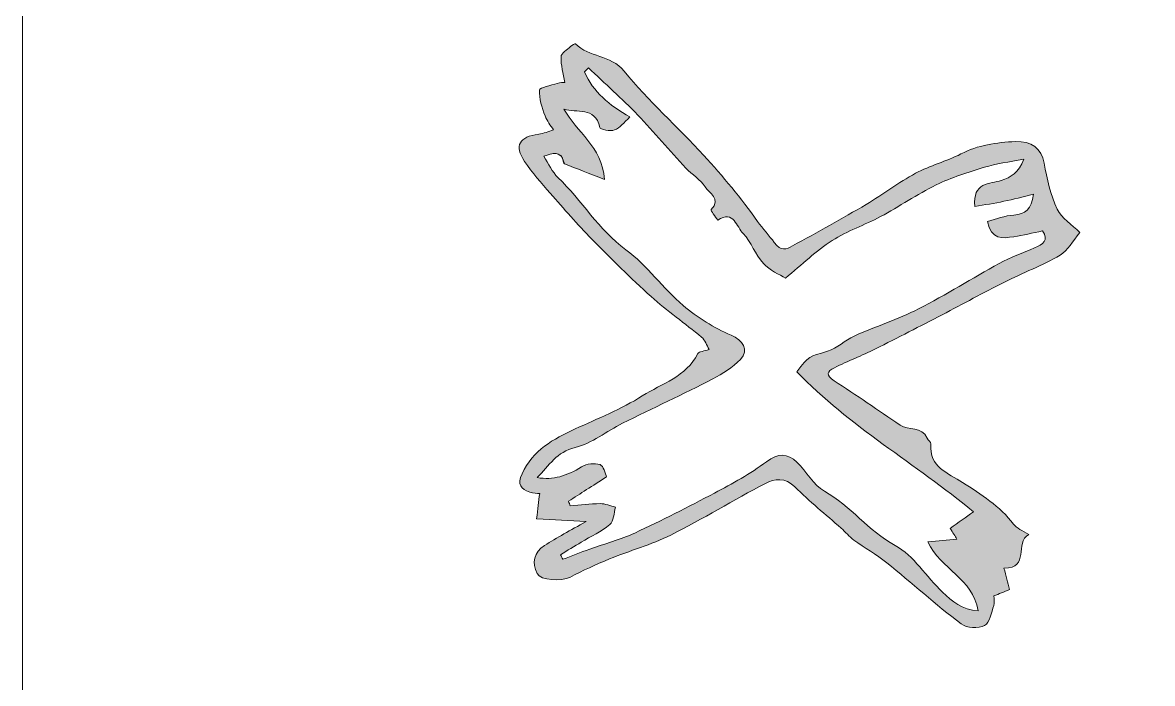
# Model space of a CAD drawing. Header units: inches. Extents: x 2.8 to 15.2, y 2.3 to 21.7.
# Drawn here: x 2.778 to 5.984, y 10.048 to 11.923 of the extents above; entities that cross this region are included whole.
import ezdxf

# ---------------------------------------------------------------- set-up
doc = ezdxf.new("R2010")
doc.units = ezdxf.units.IN
doc.header["$MEASUREMENT"] = 0
doc.layers.add('Layer 1', color=7, linetype='Continuous')

# ---------------------------------------------------------------- blocks, each defined once
blk = doc.blocks.new('block 2')
at = {"layer": 'Layer 1', "lineweight": 0}
blk.add_open_spline([(2.7778, 21.7431), (6.9259, 21.7431), (11.0741, 21.7431), (15.2222, 21.7431), (15.2222, 15.2477), (15.2222, 8.7523), (15.2222, 2.2569), (11.0741, 2.2569), (6.9259, 2.2569), (2.7778, 2.2569), (2.7778, 8.7523), (2.7778, 15.2477), (2.7778, 21.7431)], degree=3, knots=[0, 0, 0, 0, 1, 1, 1, 2, 2, 2, 3, 3, 3, 4, 4, 4, 4], dxfattribs=at)
blk = doc.blocks.new('block 15')
at = {"layer": 'Layer 1', "lineweight": 0}
blk.add_open_spline([(5.7786, 11.328), (5.7561, 11.3503), (5.7265, 11.3681), (5.7143, 11.3941), (5.6953, 11.4346), (5.6848, 11.4801), (5.6768, 11.5246), (5.6693, 11.5663), (5.6404, 11.5876), (5.5958, 11.5858), (5.5413, 11.5835), (5.4899, 11.576), (5.4405, 11.5506), (5.3992, 11.5295), (5.353, 11.5179), (5.3122, 11.4959), (5.2638, 11.4698), (5.2198, 11.4357), (5.1724, 11.4077), (5.1034, 11.3671), (5.0334, 11.3281), (4.9631, 11.2899), (4.9458, 11.2805), (4.9295, 11.2728), (4.9113, 11.299), (4.897, 11.3196), (4.8788, 11.3375), (4.8636, 11.3592), (4.8177, 11.4253), (4.7651, 11.4871), (4.7108, 11.5467), (4.637, 11.6277), (4.5543, 11.7012), (4.485, 11.7857), (4.4463, 11.8329), (4.3849, 11.8241), (4.3468, 11.8633), (4.3458, 11.8643), (4.3368, 11.8592), (4.3329, 11.8555), (4.323, 11.8464), (4.3062, 11.8366), (4.3059, 11.8266), (4.3052, 11.8028), (4.3124, 11.7787), (4.3166, 11.7536), (4.3127, 11.7532), (4.3036, 11.7536), (4.2954, 11.751), (4.2773, 11.7455), (4.245, 11.7392), (4.2446, 11.7319), (4.2435, 11.7078), (4.2523, 11.6826), (4.2605, 11.6589), (4.2654, 11.6445), (4.2763, 11.632), (4.2844, 11.6187), (4.2705, 11.6146), (4.2568, 11.6085), (4.2425, 11.6068), (4.1876, 11.6001), (4.1724, 11.5739), (4.2024, 11.5295), (4.224, 11.4975), (4.25, 11.4684), (4.2755, 11.4393), (4.3141, 11.3951), (4.3525, 11.3507), (4.3935, 11.3089), (4.4481, 11.2531), (4.5035, 11.198), (4.5616, 11.146), (4.6072, 11.1051), (4.6578, 11.0699), (4.705, 11.0307), (4.7147, 11.0227), (4.7191, 11.0083), (4.7264, 10.9959), (4.7121, 10.9909), (4.6977, 10.9903), (4.6944, 10.984), (4.6609, 10.9187), (4.592, 10.8991), (4.5366, 10.8641), (4.4772, 10.8265), (4.4106, 10.7999), (4.3462, 10.7704), (4.2838, 10.7418), (4.2264, 10.7102), (4.1954, 10.6428), (4.1812, 10.6119), (4.1919, 10.5999), (4.217, 10.5907), (4.227, 10.587), (4.2386, 10.5876), (4.2453, 10.5868), (4.2425, 10.5633), (4.2402, 10.5439), (4.2367, 10.5147), (4.286, 10.5123), (4.3299, 10.5102), (4.3771, 10.5079), (4.3315, 10.4817), (4.2942, 10.462), (4.2588, 10.4393), (4.2287, 10.4201), (4.2229, 10.3902), (4.2381, 10.3597), (4.2481, 10.3397), (4.3083, 10.3374), (4.3307, 10.3491), (4.3673, 10.3683), (4.4049, 10.3857), (4.4432, 10.4013), (4.5009, 10.4248), (4.5617, 10.4415), (4.6172, 10.4692), (4.7084, 10.5149), (4.7957, 10.5684), (4.8861, 10.6156), (4.9126, 10.6295), (4.9419, 10.6331), (4.9694, 10.6058), (5.0109, 10.5644), (5.0569, 10.5277), (5.1008, 10.4887), (5.1132, 10.4778), (5.1238, 10.4646), (5.137, 10.455), (5.1676, 10.4328), (5.2008, 10.4141), (5.2302, 10.3904), (5.3012, 10.3331), (5.3692, 10.2721), (5.4417, 10.2168), (5.4571, 10.2051), (5.4905, 10.2036), (5.5081, 10.2125), (5.5227, 10.2198), (5.527, 10.249), (5.5341, 10.2691), (5.5368, 10.277), (5.5345, 10.2866), (5.5345, 10.2963), (5.549, 10.3022), (5.5624, 10.3076), (5.5788, 10.3143), (5.5736, 10.3345), (5.5687, 10.3535), (5.5631, 10.3754), (5.638, 10.3735), (5.5917, 10.4477), (5.6336, 10.4706), (5.6155, 10.4824), (5.5989, 10.4882), (5.5901, 10.4999), (5.5515, 10.5515), (5.4983, 10.5843), (5.4457, 10.6185), (5.4046, 10.6451), (5.3497, 10.6612), (5.3558, 10.7276), (5.3563, 10.7327), (5.3473, 10.7381), (5.3447, 10.7442), (5.3299, 10.7791), (5.2919, 10.7653), (5.2683, 10.7812), (5.2059, 10.8232), (5.1442, 10.8662), (5.0811, 10.907), (5.0574, 10.9222), (5.0598, 10.9334), (5.0818, 10.9441), (5.1201, 10.9627), (5.1598, 10.9785), (5.198, 10.9974), (5.2617, 11.0289), (5.3247, 11.0618), (5.3879, 11.0945), (5.4467, 11.125), (5.5048, 11.1571), (5.5641, 11.1868), (5.6166, 11.2131), (5.6719, 11.2343), (5.7226, 11.2635), (5.7444, 11.2761), (5.7577, 11.3032), (5.7786, 11.328)], degree=3, knots=[0, 0, 0, 0, 1, 1, 1, 2, 2, 2, 3, 3, 3, 4, 4, 4, 5, 5, 5, 6, 6, 6, 7, 7, 7, 8, 8, 8, 9, 9, 9, 10, 10, 10, 11, 11, 11, 12, 12, 12, 13, 13, 13, 14, 14, 14, 15, 15, 15, 16, 16, 16, 17, 17, 17, 18, 18, 18, 19, 19, 19, 20, 20, 20, 21, 21, 21, 22, 22, 22, 23, 23, 23, 24, 24, 24, 25, 25, 25, 26, 26, 26, 27, 27, 27, 28, 28, 28, 29, 29, 29, 30, 30, 30, 31, 31, 31, 32, 32, 32, 33, 33, 33, 34, 34, 34, 35, 35, 35, 36, 36, 36, 37, 37, 37, 38, 38, 38, 39, 39, 39, 40, 40, 40, 41, 41, 41, 42, 42, 42, 43, 43, 43, 44, 44, 44, 45, 45, 45, 46, 46, 46, 47, 47, 47, 48, 48, 48, 49, 49, 49, 50, 50, 50, 51, 51, 51, 52, 52, 52, 53, 53, 53, 54, 54, 54, 55, 55, 55, 56, 56, 56, 57, 57, 57, 58, 58, 58, 59, 59, 59, 60, 60, 60, 61, 61, 61, 62, 62, 62, 63, 63, 63, 63], dxfattribs=at)
blk = doc.blocks.new('block 72')
at = {"layer": 'Layer 1', "lineweight": 0}
blk.add_open_spline([(5.7786, 11.328), (5.7577, 11.3032), (5.7444, 11.2761), (5.7226, 11.2635), (5.6719, 11.2343), (5.6166, 11.2131), (5.5641, 11.1868), (5.5048, 11.1571), (5.4467, 11.125), (5.3879, 11.0945), (5.3247, 11.0618), (5.2617, 11.0289), (5.198, 10.9974), (5.1598, 10.9785), (5.1201, 10.9627), (5.0818, 10.9441), (5.0598, 10.9334), (5.0574, 10.9222), (5.0811, 10.907), (5.1442, 10.8662), (5.2059, 10.8232), (5.2683, 10.7812), (5.2919, 10.7653), (5.3299, 10.7791), (5.3447, 10.7442), (5.3473, 10.7381), (5.3563, 10.7327), (5.3558, 10.7276), (5.3497, 10.6612), (5.4046, 10.6451), (5.4457, 10.6185), (5.4983, 10.5843), (5.5515, 10.5515), (5.5901, 10.4999), (5.5989, 10.4882), (5.6155, 10.4824), (5.6336, 10.4706), (5.5917, 10.4477), (5.638, 10.3735), (5.5631, 10.3754), (5.5687, 10.3535), (5.5736, 10.3345), (5.5788, 10.3143), (5.5624, 10.3076), (5.549, 10.3022), (5.5345, 10.2963), (5.5345, 10.2866), (5.5368, 10.277), (5.5341, 10.2691), (5.527, 10.249), (5.5227, 10.2198), (5.5081, 10.2125), (5.4905, 10.2036), (5.4571, 10.2051), (5.4417, 10.2168), (5.3692, 10.2721), (5.3012, 10.3331), (5.2302, 10.3904), (5.2008, 10.4141), (5.1676, 10.4328), (5.137, 10.455), (5.1238, 10.4646), (5.1132, 10.4778), (5.1008, 10.4887), (5.0569, 10.5277), (5.0109, 10.5644), (4.9694, 10.6058), (4.9419, 10.6331), (4.9126, 10.6295), (4.8861, 10.6156), (4.7957, 10.5684), (4.7084, 10.5149), (4.6172, 10.4692), (4.5617, 10.4415), (4.5009, 10.4248), (4.4432, 10.4013), (4.4049, 10.3857), (4.3673, 10.3683), (4.3307, 10.3491), (4.3083, 10.3374), (4.2481, 10.3397), (4.2381, 10.3597), (4.2229, 10.3902), (4.2287, 10.4201), (4.2588, 10.4393), (4.2942, 10.462), (4.3315, 10.4817), (4.3771, 10.5079), (4.3299, 10.5102), (4.286, 10.5123), (4.2367, 10.5147), (4.2402, 10.5439), (4.2425, 10.5633), (4.2453, 10.5868), (4.2386, 10.5876), (4.227, 10.587), (4.217, 10.5907), (4.1919, 10.5999), (4.1812, 10.6119), (4.1954, 10.6428), (4.2264, 10.7102), (4.2838, 10.7418), (4.3462, 10.7704), (4.4106, 10.7999), (4.4772, 10.8265), (4.5366, 10.8641), (4.592, 10.8991), (4.6609, 10.9187), (4.6944, 10.984), (4.6977, 10.9903), (4.7121, 10.9909), (4.7264, 10.9959), (4.7191, 11.0083), (4.7147, 11.0227), (4.705, 11.0307), (4.6578, 11.0699), (4.6072, 11.1051), (4.5616, 11.146), (4.5035, 11.198), (4.4481, 11.2531), (4.3935, 11.3089), (4.3525, 11.3507), (4.3141, 11.3951), (4.2755, 11.4393), (4.25, 11.4684), (4.224, 11.4975), (4.2024, 11.5295), (4.1724, 11.5739), (4.1876, 11.6001), (4.2425, 11.6068), (4.2568, 11.6085), (4.2705, 11.6146), (4.2844, 11.6187), (4.2763, 11.632), (4.2654, 11.6445), (4.2605, 11.6589), (4.2523, 11.6826), (4.2435, 11.7078), (4.2446, 11.7319), (4.245, 11.7392), (4.2773, 11.7455), (4.2954, 11.751), (4.3036, 11.7536), (4.3127, 11.7532), (4.3166, 11.7536), (4.3124, 11.7787), (4.3052, 11.8028), (4.3059, 11.8266), (4.3062, 11.8366), (4.323, 11.8464), (4.3329, 11.8555), (4.3368, 11.8592), (4.3458, 11.8643), (4.3468, 11.8633), (4.3849, 11.8241), (4.4463, 11.8329), (4.485, 11.7857), (4.5543, 11.7012), (4.637, 11.6277), (4.7108, 11.5467), (4.7651, 11.4871), (4.8177, 11.4253), (4.8636, 11.3592), (4.8788, 11.3375), (4.897, 11.3196), (4.9113, 11.299), (4.9295, 11.2728), (4.9458, 11.2805), (4.9631, 11.2899), (5.0334, 11.3281), (5.1034, 11.3671), (5.1724, 11.4077), (5.2198, 11.4357), (5.2638, 11.4698), (5.3122, 11.4959), (5.353, 11.5179), (5.3992, 11.5295), (5.4405, 11.5506), (5.4899, 11.576), (5.5413, 11.5835), (5.5958, 11.5858), (5.6404, 11.5876), (5.6693, 11.5663), (5.6768, 11.5246), (5.6848, 11.4801), (5.6953, 11.4346), (5.7143, 11.3941), (5.7265, 11.3681), (5.7561, 11.3503), (5.7786, 11.328)], degree=3, knots=[0, 0, 0, 0, 1, 1, 1, 2, 2, 2, 3, 3, 3, 4, 4, 4, 5, 5, 5, 6, 6, 6, 7, 7, 7, 8, 8, 8, 9, 9, 9, 10, 10, 10, 11, 11, 11, 12, 12, 12, 13, 13, 13, 14, 14, 14, 15, 15, 15, 16, 16, 16, 17, 17, 17, 18, 18, 18, 19, 19, 19, 20, 20, 20, 21, 21, 21, 22, 22, 22, 23, 23, 23, 24, 24, 24, 25, 25, 25, 26, 26, 26, 27, 27, 27, 28, 28, 28, 29, 29, 29, 30, 30, 30, 31, 31, 31, 32, 32, 32, 33, 33, 33, 34, 34, 34, 35, 35, 35, 36, 36, 36, 37, 37, 37, 38, 38, 38, 39, 39, 39, 40, 40, 40, 41, 41, 41, 42, 42, 42, 43, 43, 43, 44, 44, 44, 45, 45, 45, 46, 46, 46, 47, 47, 47, 48, 48, 48, 49, 49, 49, 50, 50, 50, 51, 51, 51, 52, 52, 52, 53, 53, 53, 54, 54, 54, 55, 55, 55, 56, 56, 56, 57, 57, 57, 58, 58, 58, 59, 59, 59, 60, 60, 60, 61, 61, 61, 62, 62, 62, 63, 63, 63, 63], dxfattribs=at)
blk = doc.blocks.new('block 73')
at = {"layer": 'Layer 1', "lineweight": 0}
blk.add_open_spline([(4.5015, 11.6557), (4.4837, 11.6398), (4.4728, 11.6239), (4.4581, 11.6188), (4.4456, 11.6145), (4.4169, 11.6202), (4.4157, 11.6258), (4.4025, 11.6881), (4.3499, 11.6648), (4.3141, 11.6781), (4.3491, 11.6132), (4.4224, 11.5727), (4.4295, 11.4784), (4.3852, 11.4956), (4.3502, 11.5091), (4.3154, 11.5227), (4.3143, 11.5231), (4.3137, 11.5252), (4.3134, 11.5266), (4.3059, 11.5637), (4.2826, 11.5515), (4.2568, 11.5446), (4.2712, 11.5226), (4.2808, 11.4995), (4.2973, 11.4838), (4.3653, 11.419), (4.4121, 11.3358), (4.4902, 11.2785), (4.5505, 11.2342), (4.5954, 11.1697), (4.6528, 11.1206), (4.6929, 11.0863), (4.74, 11.0577), (4.7884, 11.0364), (4.822, 11.0217), (4.8412, 10.9955), (4.8149, 10.9678), (4.7932, 10.9451), (4.7652, 10.9267), (4.737, 10.9122), (4.6523, 10.8688), (4.5658, 10.8288), (4.4806, 10.7864), (4.4354, 10.7638), (4.3938, 10.7295), (4.3462, 10.7178), (4.2934, 10.7048), (4.2725, 10.6668), (4.2386, 10.6321), (4.284, 10.6244), (4.3219, 10.6368), (4.3644, 10.6628), (4.3784, 10.6713), (4.4014, 10.6743), (4.4166, 10.6691), (4.4269, 10.6655), (4.431, 10.6434), (4.4354, 10.6344), (4.3944, 10.6082), (4.3608, 10.5866), (4.3271, 10.565), (4.3288, 10.5605), (4.3304, 10.5561), (4.3321, 10.5517), (4.3603, 10.5542), (4.3885, 10.5582), (4.4167, 10.5584), (4.4314, 10.5585), (4.4461, 10.5518), (4.4608, 10.5482), (4.4557, 10.5314), (4.4557, 10.5086), (4.4445, 10.499), (4.4205, 10.4787), (4.3908, 10.4654), (4.3634, 10.449), (4.3437, 10.4373), (4.3241, 10.4253), (4.3045, 10.4134), (4.3065, 10.409), (4.3085, 10.4047), (4.3106, 10.4003), (4.3361, 10.4099), (4.3615, 10.4199), (4.3872, 10.4291), (4.4299, 10.4444), (4.4744, 10.4559), (4.5155, 10.4749), (4.5918, 10.5103), (4.6669, 10.5487), (4.7412, 10.5883), (4.7919, 10.6154), (4.8435, 10.6425), (4.8888, 10.6773), (4.9226, 10.7032), (4.9487, 10.7009), (4.9754, 10.6757), (5.0029, 10.6496), (5.022, 10.6107), (5.0535, 10.5934), (5.1284, 10.5522), (5.1775, 10.4807), (5.2541, 10.4397), (5.3074, 10.4111), (5.3428, 10.3503), (5.389, 10.3068), (5.4153, 10.2821), (5.444, 10.2564), (5.4896, 10.2543), (5.4751, 10.3467), (5.3831, 10.3719), (5.3473, 10.4494), (5.3763, 10.4523), (5.4026, 10.455), (5.4296, 10.4577), (5.4243, 10.4661), (5.4179, 10.4762), (5.4104, 10.4879), (5.4336, 10.5046), (5.4559, 10.5207), (5.4762, 10.5353), (5.313, 10.6705), (5.1246, 10.7776), (4.9749, 10.9327), (5.0092, 10.9777), (5.0101, 10.9749), (5.0623, 10.9909), (5.0895, 10.9992), (5.1118, 11.0221), (5.1383, 11.0339), (5.1986, 11.0609), (5.262, 11.0813), (5.3207, 11.1112), (5.3987, 11.1509), (5.4728, 11.1981), (5.5496, 11.2401), (5.5816, 11.2575), (5.6165, 11.2697), (5.65, 11.2842), (5.6728, 11.2941), (5.6922, 11.3054), (5.6722, 11.3321), (5.6437, 11.3263), (5.6176, 11.3203), (5.5912, 11.3159), (5.5587, 11.3105), (5.5262, 11.3068), (5.5161, 11.3594), (5.5416, 11.3658), (5.5658, 11.3755), (5.5906, 11.3773), (5.6234, 11.3797), (5.6415, 11.3933), (5.647, 11.4364), (5.6162, 11.4289), (5.5897, 11.4219), (5.5629, 11.4163), (5.536, 11.4106), (5.5088, 11.4065), (5.4805, 11.4014), (5.4726, 11.4711), (5.5241, 11.4654), (5.5552, 11.4756), (5.5835, 11.4849), (5.6037, 11.4961), (5.6196, 11.5363), (5.5759, 11.5274), (5.5408, 11.523), (5.5074, 11.5128), (5.461, 11.4987), (5.414, 11.4839), (5.3705, 11.4627), (5.3162, 11.4362), (5.266, 11.4015), (5.2126, 11.3729), (5.1677, 11.3488), (5.118, 11.3326), (5.0755, 11.3051), (5.0301, 11.2758), (4.9907, 11.2374), (4.9428, 11.1981), (4.9263, 11.2087), (4.8985, 11.2201), (4.8801, 11.2402), (4.8573, 11.265), (4.8462, 11.3008), (4.8226, 11.3245), (4.8044, 11.3429), (4.7965, 11.3928), (4.7506, 11.3628), (4.7441, 11.3731), (4.7301, 11.3905), (4.7322, 11.3927), (4.762, 11.4242), (4.725, 11.4398), (4.7146, 11.4574), (4.7021, 11.4785), (4.6772, 11.4917), (4.6599, 11.5105), (4.6139, 11.5603), (4.5705, 11.6125), (4.5235, 11.6612), (4.4787, 11.7076), (4.4305, 11.7508), (4.3838, 11.7954), (4.3801, 11.7916), (4.3764, 11.7878), (4.3726, 11.7841), (4.3969, 11.7265), (4.4429, 11.6886), (4.5015, 11.6557)], degree=3, knots=[0, 0, 0, 0, 1, 1, 1, 2, 2, 2, 3, 3, 3, 4, 4, 4, 5, 5, 5, 6, 6, 6, 7, 7, 7, 8, 8, 8, 9, 9, 9, 10, 10, 10, 11, 11, 11, 12, 12, 12, 13, 13, 13, 14, 14, 14, 15, 15, 15, 16, 16, 16, 17, 17, 17, 18, 18, 18, 19, 19, 19, 20, 20, 20, 21, 21, 21, 22, 22, 22, 23, 23, 23, 24, 24, 24, 25, 25, 25, 26, 26, 26, 27, 27, 27, 28, 28, 28, 29, 29, 29, 30, 30, 30, 31, 31, 31, 32, 32, 32, 33, 33, 33, 34, 34, 34, 35, 35, 35, 36, 36, 36, 37, 37, 37, 38, 38, 38, 39, 39, 39, 40, 40, 40, 41, 41, 41, 42, 42, 42, 43, 43, 43, 44, 44, 44, 45, 45, 45, 46, 46, 46, 47, 47, 47, 48, 48, 48, 49, 49, 49, 50, 50, 50, 51, 51, 51, 52, 52, 52, 53, 53, 53, 54, 54, 54, 55, 55, 55, 56, 56, 56, 57, 57, 57, 58, 58, 58, 59, 59, 59, 60, 60, 60, 61, 61, 61, 62, 62, 62, 63, 63, 63, 64, 64, 64, 65, 65, 65, 66, 66, 66, 67, 67, 67, 68, 68, 68, 69, 69, 69, 70, 70, 70, 70], dxfattribs=at)
blk = doc.blocks.new('block 74')
at = {"layer": 'Layer 1', "true_color": 0xffffff}
h = blk.add_hatch(color=7, dxfattribs=at)
h.dxf.hatch_style = 2
edge = h.paths.add_edge_path()
edge.add_spline(control_points=[(5.7786, 11.328), (5.7577, 11.3032), (5.7444, 11.2761), (5.7226, 11.2635), (5.6719, 11.2343), (5.6166, 11.2131), (5.5641, 11.1868), (5.5048, 11.1571), (5.4467, 11.125), (5.3879, 11.0945), (5.3247, 11.0618), (5.2617, 11.0289), (5.198, 10.9974), (5.1598, 10.9785), (5.1201, 10.9627), (5.0818, 10.9441), (5.0598, 10.9334), (5.0574, 10.9222), (5.0811, 10.907), (5.1442, 10.8662), (5.2059, 10.8232), (5.2683, 10.7812), (5.2919, 10.7653), (5.3299, 10.7791), (5.3447, 10.7442), (5.3473, 10.7381), (5.3563, 10.7327), (5.3558, 10.7276), (5.3497, 10.6612), (5.4046, 10.6451), (5.4457, 10.6185), (5.4983, 10.5843), (5.5515, 10.5515), (5.5901, 10.4999), (5.5989, 10.4882), (5.6155, 10.4824), (5.6336, 10.4706), (5.5917, 10.4477), (5.638, 10.3735), (5.5631, 10.3754), (5.5687, 10.3535), (5.5736, 10.3345), (5.5788, 10.3143), (5.5624, 10.3076), (5.549, 10.3022), (5.5345, 10.2963), (5.5345, 10.2866), (5.5368, 10.277), (5.5341, 10.2691), (5.527, 10.249), (5.5227, 10.2198), (5.5081, 10.2125), (5.4905, 10.2036), (5.4571, 10.2051), (5.4417, 10.2168), (5.3692, 10.2721), (5.3012, 10.3331), (5.2302, 10.3904), (5.2008, 10.4141), (5.1676, 10.4328), (5.137, 10.455), (5.1238, 10.4646), (5.1132, 10.4778), (5.1008, 10.4887), (5.0569, 10.5277), (5.0109, 10.5644), (4.9694, 10.6058), (4.9419, 10.6331), (4.9126, 10.6295), (4.8861, 10.6156), (4.7957, 10.5684), (4.7084, 10.5149), (4.6172, 10.4692), (4.5617, 10.4415), (4.5009, 10.4248), (4.4432, 10.4013), (4.4049, 10.3857), (4.3673, 10.3683), (4.3307, 10.3491), (4.3083, 10.3374), (4.2481, 10.3397), (4.2381, 10.3597), (4.2229, 10.3902), (4.2287, 10.4201), (4.2588, 10.4393), (4.2942, 10.462), (4.3315, 10.4817), (4.3771, 10.5079), (4.3299, 10.5102), (4.286, 10.5123), (4.2367, 10.5147), (4.2402, 10.5439), (4.2425, 10.5633), (4.2453, 10.5868), (4.2386, 10.5876), (4.227, 10.587), (4.217, 10.5907), (4.1919, 10.5999), (4.1812, 10.6119), (4.1954, 10.6428), (4.2264, 10.7102), (4.2838, 10.7418), (4.3462, 10.7704), (4.4106, 10.7999), (4.4772, 10.8265), (4.5366, 10.8641), (4.592, 10.8991), (4.6609, 10.9187), (4.6944, 10.984), (4.6977, 10.9903), (4.7121, 10.9909), (4.7264, 10.9959), (4.7191, 11.0083), (4.7147, 11.0227), (4.705, 11.0307), (4.6578, 11.0699), (4.6072, 11.1051), (4.5616, 11.146), (4.5035, 11.198), (4.4481, 11.2531), (4.3935, 11.3089), (4.3525, 11.3507), (4.3141, 11.3951), (4.2755, 11.4393), (4.25, 11.4684), (4.224, 11.4975), (4.2024, 11.5295), (4.1724, 11.5739), (4.1876, 11.6001), (4.2425, 11.6068), (4.2568, 11.6085), (4.2705, 11.6146), (4.2844, 11.6187), (4.2763, 11.632), (4.2654, 11.6445), (4.2605, 11.6589), (4.2523, 11.6826), (4.2435, 11.7078), (4.2446, 11.7319), (4.245, 11.7392), (4.2773, 11.7455), (4.2954, 11.751), (4.3036, 11.7536), (4.3127, 11.7532), (4.3166, 11.7536), (4.3124, 11.7787), (4.3052, 11.8028), (4.3059, 11.8266), (4.3062, 11.8366), (4.323, 11.8464), (4.3329, 11.8555), (4.3368, 11.8592), (4.3458, 11.8643), (4.3468, 11.8633), (4.3849, 11.8241), (4.4463, 11.8329), (4.485, 11.7857), (4.5543, 11.7012), (4.637, 11.6277), (4.7108, 11.5467), (4.7651, 11.4871), (4.8177, 11.4253), (4.8636, 11.3592), (4.8788, 11.3375), (4.897, 11.3196), (4.9113, 11.299), (4.9295, 11.2728), (4.9458, 11.2805), (4.9631, 11.2899), (5.0334, 11.3281), (5.1034, 11.3671), (5.1724, 11.4077), (5.2198, 11.4357), (5.2638, 11.4698), (5.3122, 11.4959), (5.353, 11.5179), (5.3992, 11.5295), (5.4405, 11.5506), (5.4899, 11.576), (5.5413, 11.5835), (5.5958, 11.5858), (5.6404, 11.5876), (5.6693, 11.5663), (5.6768, 11.5246), (5.6848, 11.4801), (5.6953, 11.4346), (5.7143, 11.3941), (5.7265, 11.3681), (5.7561, 11.3503), (5.7786, 11.328)], knot_values=[0, 0, 0, 0, 1, 1, 1, 2, 2, 2, 3, 3, 3, 4, 4, 4, 5, 5, 5, 6, 6, 6, 7, 7, 7, 8, 8, 8, 9, 9, 9, 10, 10, 10, 11, 11, 11, 12, 12, 12, 13, 13, 13, 14, 14, 14, 15, 15, 15, 16, 16, 16, 17, 17, 17, 18, 18, 18, 19, 19, 19, 20, 20, 20, 21, 21, 21, 22, 22, 22, 23, 23, 23, 24, 24, 24, 25, 25, 25, 26, 26, 26, 27, 27, 27, 28, 28, 28, 29, 29, 29, 30, 30, 30, 31, 31, 31, 32, 32, 32, 33, 33, 33, 34, 34, 34, 35, 35, 35, 36, 36, 36, 37, 37, 37, 38, 38, 38, 39, 39, 39, 40, 40, 40, 41, 41, 41, 42, 42, 42, 43, 43, 43, 44, 44, 44, 45, 45, 45, 46, 46, 46, 47, 47, 47, 48, 48, 48, 49, 49, 49, 50, 50, 50, 51, 51, 51, 52, 52, 52, 53, 53, 53, 54, 54, 54, 55, 55, 55, 56, 56, 56, 57, 57, 57, 58, 58, 58, 59, 59, 59, 60, 60, 60, 61, 61, 61, 62, 62, 62, 63, 63, 63, 63], degree=3, periodic=1)
edge = h.paths.add_edge_path()
edge.add_spline(control_points=[(4.5015, 11.6557), (4.4837, 11.6398), (4.4728, 11.6239), (4.4581, 11.6188), (4.4456, 11.6145), (4.4169, 11.6202), (4.4157, 11.6258), (4.4025, 11.6881), (4.3499, 11.6648), (4.3141, 11.6781), (4.3491, 11.6132), (4.4224, 11.5727), (4.4295, 11.4784), (4.3852, 11.4956), (4.3502, 11.5091), (4.3154, 11.5227), (4.3059, 11.5637), (4.2826, 11.5515), (4.2568, 11.5446), (4.2712, 11.5226), (4.2808, 11.4995), (4.2973, 11.4838), (4.3653, 11.419), (4.4121, 11.3358), (4.4902, 11.2785), (4.5505, 11.2342), (4.5954, 11.1697), (4.6528, 11.1206), (4.6929, 11.0863), (4.74, 11.0577), (4.7884, 11.0364), (4.822, 11.0217), (4.8412, 10.9955), (4.8149, 10.9678), (4.7932, 10.9451), (4.7652, 10.9267), (4.737, 10.9122), (4.6523, 10.8688), (4.5658, 10.8288), (4.4806, 10.7864), (4.4354, 10.7638), (4.3938, 10.7295), (4.3462, 10.7178), (4.2934, 10.7048), (4.2725, 10.6668), (4.2386, 10.6321), (4.284, 10.6244), (4.3219, 10.6368), (4.3644, 10.6628), (4.3784, 10.6713), (4.4014, 10.6743), (4.4166, 10.6691), (4.4269, 10.6655), (4.431, 10.6434), (4.4354, 10.6344), (4.3944, 10.6082), (4.3608, 10.5866), (4.3271, 10.565), (4.3288, 10.5605), (4.3304, 10.5561), (4.3321, 10.5517), (4.3603, 10.5542), (4.3885, 10.5582), (4.4167, 10.5584), (4.4314, 10.5585), (4.4461, 10.5518), (4.4608, 10.5482), (4.4557, 10.5314), (4.4557, 10.5086), (4.4445, 10.499), (4.4205, 10.4787), (4.3908, 10.4654), (4.3634, 10.449), (4.3437, 10.4373), (4.3241, 10.4253), (4.3045, 10.4134), (4.3065, 10.409), (4.3085, 10.4047), (4.3106, 10.4003), (4.3361, 10.4099), (4.3615, 10.4199), (4.3872, 10.4291), (4.4299, 10.4444), (4.4744, 10.4559), (4.5155, 10.4749), (4.5918, 10.5103), (4.6669, 10.5487), (4.7412, 10.5883), (4.7919, 10.6154), (4.8435, 10.6425), (4.8888, 10.6773), (4.9226, 10.7032), (4.9487, 10.7009), (4.9754, 10.6757), (5.0029, 10.6496), (5.022, 10.6107), (5.0535, 10.5934), (5.1284, 10.5522), (5.1775, 10.4807), (5.2541, 10.4397), (5.3074, 10.4111), (5.3428, 10.3503), (5.389, 10.3068), (5.4153, 10.2821), (5.444, 10.2564), (5.4896, 10.2543), (5.4751, 10.3467), (5.3831, 10.3719), (5.3473, 10.4494), (5.3763, 10.4523), (5.4026, 10.455), (5.4296, 10.4577), (5.4243, 10.4661), (5.4179, 10.4762), (5.4104, 10.4879), (5.4336, 10.5046), (5.4559, 10.5207), (5.4762, 10.5353), (5.313, 10.6705), (5.1246, 10.7776), (4.9749, 10.9327), (5.0092, 10.9777), (5.0101, 10.9749), (5.0623, 10.9909), (5.0895, 10.9992), (5.1118, 11.0221), (5.1383, 11.0339), (5.1986, 11.0609), (5.262, 11.0813), (5.3207, 11.1112), (5.3987, 11.1509), (5.4728, 11.1981), (5.5496, 11.2401), (5.5816, 11.2575), (5.6165, 11.2697), (5.65, 11.2842), (5.6728, 11.2941), (5.6922, 11.3054), (5.6722, 11.3321), (5.6437, 11.3263), (5.6176, 11.3203), (5.5912, 11.3159), (5.5587, 11.3105), (5.5262, 11.3068), (5.5161, 11.3594), (5.5416, 11.3658), (5.5658, 11.3755), (5.5906, 11.3773), (5.6234, 11.3797), (5.6415, 11.3933), (5.647, 11.4364), (5.6162, 11.4289), (5.5897, 11.4219), (5.5629, 11.4163), (5.536, 11.4106), (5.5088, 11.4065), (5.4805, 11.4014), (5.4726, 11.4711), (5.5241, 11.4654), (5.5552, 11.4756), (5.5835, 11.4849), (5.6037, 11.4961), (5.6196, 11.5363), (5.5759, 11.5274), (5.5408, 11.523), (5.5074, 11.5128), (5.461, 11.4987), (5.414, 11.4839), (5.3705, 11.4627), (5.3162, 11.4362), (5.266, 11.4015), (5.2126, 11.3729), (5.1677, 11.3488), (5.118, 11.3326), (5.0755, 11.3051), (5.0301, 11.2758), (4.9907, 11.2374), (4.9428, 11.1981), (4.9263, 11.2087), (4.8985, 11.2201), (4.8801, 11.2402), (4.8573, 11.265), (4.8462, 11.3008), (4.8226, 11.3245), (4.8044, 11.3429), (4.7965, 11.3928), (4.7506, 11.3628), (4.7441, 11.3731), (4.7301, 11.3905), (4.7322, 11.3927), (4.762, 11.4242), (4.725, 11.4398), (4.7146, 11.4574), (4.7021, 11.4785), (4.6772, 11.4917), (4.6599, 11.5105), (4.6139, 11.5603), (4.5705, 11.6125), (4.5235, 11.6612), (4.4787, 11.7076), (4.4305, 11.7508), (4.3838, 11.7954), (4.3801, 11.7916), (4.3764, 11.7878), (4.3726, 11.7841), (4.3969, 11.7265), (4.4429, 11.6886), (4.5015, 11.6557)], knot_values=[0, 0, 0, 0, 1, 1, 1, 2, 2, 2, 3, 3, 3, 4, 4, 4, 5, 5, 5, 6, 6, 6, 7, 7, 7, 8, 8, 8, 9, 9, 9, 10, 10, 10, 11, 11, 11, 12, 12, 12, 13, 13, 13, 14, 14, 14, 15, 15, 15, 16, 16, 16, 17, 17, 17, 18, 18, 18, 19, 19, 19, 20, 20, 20, 21, 21, 21, 22, 22, 22, 23, 23, 23, 24, 24, 24, 25, 25, 25, 26, 26, 26, 27, 27, 27, 28, 28, 28, 29, 29, 29, 30, 30, 30, 31, 31, 31, 32, 32, 32, 33, 33, 33, 34, 34, 34, 35, 35, 35, 36, 36, 36, 37, 37, 37, 38, 38, 38, 39, 39, 39, 40, 40, 40, 41, 41, 41, 42, 42, 42, 43, 43, 43, 44, 44, 44, 45, 45, 45, 46, 46, 46, 47, 47, 47, 48, 48, 48, 49, 49, 49, 50, 50, 50, 51, 51, 51, 52, 52, 52, 53, 53, 53, 54, 54, 54, 55, 55, 55, 56, 56, 56, 57, 57, 57, 58, 58, 58, 59, 59, 59, 60, 60, 60, 61, 61, 61, 62, 62, 62, 63, 63, 63, 64, 64, 64, 65, 65, 65, 66, 66, 66, 67, 67, 67, 68, 68, 68, 69, 69, 69, 69], degree=3, periodic=1)
at = {"layer": 'Layer 1', "lineweight": 0}
for points, knots in [([(5.7786, 11.328), (5.7577, 11.3032), (5.7444, 11.2761), (5.7226, 11.2635), (5.6719, 11.2343), (5.6166, 11.2131), (5.5641, 11.1868), (5.5048, 11.1571), (5.4467, 11.125), (5.3879, 11.0945), (5.3247, 11.0618), (5.2617, 11.0289), (5.198, 10.9974), (5.1598, 10.9785), (5.1201, 10.9627), (5.0818, 10.9441), (5.0598, 10.9334), (5.0574, 10.9222), (5.0811, 10.907), (5.1442, 10.8662), (5.2059, 10.8232), (5.2683, 10.7812), (5.2919, 10.7653), (5.3299, 10.7791), (5.3447, 10.7442), (5.3473, 10.7381), (5.3563, 10.7327), (5.3558, 10.7276), (5.3497, 10.6612), (5.4046, 10.6451), (5.4457, 10.6185), (5.4983, 10.5843), (5.5515, 10.5515), (5.5901, 10.4999), (5.5989, 10.4882), (5.6155, 10.4824), (5.6336, 10.4706), (5.5917, 10.4477), (5.638, 10.3735), (5.5631, 10.3754), (5.5687, 10.3535), (5.5736, 10.3345), (5.5788, 10.3143), (5.5624, 10.3076), (5.549, 10.3022), (5.5345, 10.2963), (5.5345, 10.2866), (5.5368, 10.277), (5.5341, 10.2691), (5.527, 10.249), (5.5227, 10.2198), (5.5081, 10.2125), (5.4905, 10.2036), (5.4571, 10.2051), (5.4417, 10.2168), (5.3692, 10.2721), (5.3012, 10.3331), (5.2302, 10.3904), (5.2008, 10.4141), (5.1676, 10.4328), (5.137, 10.455), (5.1238, 10.4646), (5.1132, 10.4778), (5.1008, 10.4887), (5.0569, 10.5277), (5.0109, 10.5644), (4.9694, 10.6058), (4.9419, 10.6331), (4.9126, 10.6295), (4.8861, 10.6156), (4.7957, 10.5684), (4.7084, 10.5149), (4.6172, 10.4692), (4.5617, 10.4415), (4.5009, 10.4248), (4.4432, 10.4013), (4.4049, 10.3857), (4.3673, 10.3683), (4.3307, 10.3491), (4.3083, 10.3374), (4.2481, 10.3397), (4.2381, 10.3597), (4.2229, 10.3902), (4.2287, 10.4201), (4.2588, 10.4393), (4.2942, 10.462), (4.3315, 10.4817), (4.3771, 10.5079), (4.3299, 10.5102), (4.286, 10.5123), (4.2367, 10.5147), (4.2402, 10.5439), (4.2425, 10.5633), (4.2453, 10.5868), (4.2386, 10.5876), (4.227, 10.587), (4.217, 10.5907), (4.1919, 10.5999), (4.1812, 10.6119), (4.1954, 10.6428), (4.2264, 10.7102), (4.2838, 10.7418), (4.3462, 10.7704), (4.4106, 10.7999), (4.4772, 10.8265), (4.5366, 10.8641), (4.592, 10.8991), (4.6609, 10.9187), (4.6944, 10.984), (4.6977, 10.9903), (4.7121, 10.9909), (4.7264, 10.9959), (4.7191, 11.0083), (4.7147, 11.0227), (4.705, 11.0307), (4.6578, 11.0699), (4.6072, 11.1051), (4.5616, 11.146), (4.5035, 11.198), (4.4481, 11.2531), (4.3935, 11.3089), (4.3525, 11.3507), (4.3141, 11.3951), (4.2755, 11.4393), (4.25, 11.4684), (4.224, 11.4975), (4.2024, 11.5295), (4.1724, 11.5739), (4.1876, 11.6001), (4.2425, 11.6068), (4.2568, 11.6085), (4.2705, 11.6146), (4.2844, 11.6187), (4.2763, 11.632), (4.2654, 11.6445), (4.2605, 11.6589), (4.2523, 11.6826), (4.2435, 11.7078), (4.2446, 11.7319), (4.245, 11.7392), (4.2773, 11.7455), (4.2954, 11.751), (4.3036, 11.7536), (4.3127, 11.7532), (4.3166, 11.7536), (4.3124, 11.7787), (4.3052, 11.8028), (4.3059, 11.8266), (4.3062, 11.8366), (4.323, 11.8464), (4.3329, 11.8555), (4.3368, 11.8592), (4.3458, 11.8643), (4.3468, 11.8633), (4.3849, 11.8241), (4.4463, 11.8329), (4.485, 11.7857), (4.5543, 11.7012), (4.637, 11.6277), (4.7108, 11.5467), (4.7651, 11.4871), (4.8177, 11.4253), (4.8636, 11.3592), (4.8788, 11.3375), (4.897, 11.3196), (4.9113, 11.299), (4.9295, 11.2728), (4.9458, 11.2805), (4.9631, 11.2899), (5.0334, 11.3281), (5.1034, 11.3671), (5.1724, 11.4077), (5.2198, 11.4357), (5.2638, 11.4698), (5.3122, 11.4959), (5.353, 11.5179), (5.3992, 11.5295), (5.4405, 11.5506), (5.4899, 11.576), (5.5413, 11.5835), (5.5958, 11.5858), (5.6404, 11.5876), (5.6693, 11.5663), (5.6768, 11.5246), (5.6848, 11.4801), (5.6953, 11.4346), (5.7143, 11.3941), (5.7265, 11.3681), (5.7561, 11.3503), (5.7786, 11.328)], [0, 0, 0, 0, 1, 1, 1, 2, 2, 2, 3, 3, 3, 4, 4, 4, 5, 5, 5, 6, 6, 6, 7, 7, 7, 8, 8, 8, 9, 9, 9, 10, 10, 10, 11, 11, 11, 12, 12, 12, 13, 13, 13, 14, 14, 14, 15, 15, 15, 16, 16, 16, 17, 17, 17, 18, 18, 18, 19, 19, 19, 20, 20, 20, 21, 21, 21, 22, 22, 22, 23, 23, 23, 24, 24, 24, 25, 25, 25, 26, 26, 26, 27, 27, 27, 28, 28, 28, 29, 29, 29, 30, 30, 30, 31, 31, 31, 32, 32, 32, 33, 33, 33, 34, 34, 34, 35, 35, 35, 36, 36, 36, 37, 37, 37, 38, 38, 38, 39, 39, 39, 40, 40, 40, 41, 41, 41, 42, 42, 42, 43, 43, 43, 44, 44, 44, 45, 45, 45, 46, 46, 46, 47, 47, 47, 48, 48, 48, 49, 49, 49, 50, 50, 50, 51, 51, 51, 52, 52, 52, 53, 53, 53, 54, 54, 54, 55, 55, 55, 56, 56, 56, 57, 57, 57, 58, 58, 58, 59, 59, 59, 60, 60, 60, 61, 61, 61, 62, 62, 62, 63, 63, 63, 63]), ([(4.5015, 11.6557), (4.4837, 11.6398), (4.4728, 11.6239), (4.4581, 11.6188), (4.4456, 11.6145), (4.4169, 11.6202), (4.4157, 11.6258), (4.4025, 11.6881), (4.3499, 11.6648), (4.3141, 11.6781), (4.3491, 11.6132), (4.4224, 11.5727), (4.4295, 11.4784), (4.3852, 11.4956), (4.3502, 11.5091), (4.3154, 11.5227), (4.3059, 11.5637), (4.2826, 11.5515), (4.2568, 11.5446), (4.2712, 11.5226), (4.2808, 11.4995), (4.2973, 11.4838), (4.3653, 11.419), (4.4121, 11.3358), (4.4902, 11.2785), (4.5505, 11.2342), (4.5954, 11.1697), (4.6528, 11.1206), (4.6929, 11.0863), (4.74, 11.0577), (4.7884, 11.0364), (4.822, 11.0217), (4.8412, 10.9955), (4.8149, 10.9678), (4.7932, 10.9451), (4.7652, 10.9267), (4.737, 10.9122), (4.6523, 10.8688), (4.5658, 10.8288), (4.4806, 10.7864), (4.4354, 10.7638), (4.3938, 10.7295), (4.3462, 10.7178), (4.2934, 10.7048), (4.2725, 10.6668), (4.2386, 10.6321), (4.284, 10.6244), (4.3219, 10.6368), (4.3644, 10.6628), (4.3784, 10.6713), (4.4014, 10.6743), (4.4166, 10.6691), (4.4269, 10.6655), (4.431, 10.6434), (4.4354, 10.6344), (4.3944, 10.6082), (4.3608, 10.5866), (4.3271, 10.565), (4.3288, 10.5605), (4.3304, 10.5561), (4.3321, 10.5517), (4.3603, 10.5542), (4.3885, 10.5582), (4.4167, 10.5584), (4.4314, 10.5585), (4.4461, 10.5518), (4.4608, 10.5482), (4.4557, 10.5314), (4.4557, 10.5086), (4.4445, 10.499), (4.4205, 10.4787), (4.3908, 10.4654), (4.3634, 10.449), (4.3437, 10.4373), (4.3241, 10.4253), (4.3045, 10.4134), (4.3065, 10.409), (4.3085, 10.4047), (4.3106, 10.4003), (4.3361, 10.4099), (4.3615, 10.4199), (4.3872, 10.4291), (4.4299, 10.4444), (4.4744, 10.4559), (4.5155, 10.4749), (4.5918, 10.5103), (4.6669, 10.5487), (4.7412, 10.5883), (4.7919, 10.6154), (4.8435, 10.6425), (4.8888, 10.6773), (4.9226, 10.7032), (4.9487, 10.7009), (4.9754, 10.6757), (5.0029, 10.6496), (5.022, 10.6107), (5.0535, 10.5934), (5.1284, 10.5522), (5.1775, 10.4807), (5.2541, 10.4397), (5.3074, 10.4111), (5.3428, 10.3503), (5.389, 10.3068), (5.4153, 10.2821), (5.444, 10.2564), (5.4896, 10.2543), (5.4751, 10.3467), (5.3831, 10.3719), (5.3473, 10.4494), (5.3763, 10.4523), (5.4026, 10.455), (5.4296, 10.4577), (5.4243, 10.4661), (5.4179, 10.4762), (5.4104, 10.4879), (5.4336, 10.5046), (5.4559, 10.5207), (5.4762, 10.5353), (5.313, 10.6705), (5.1246, 10.7776), (4.9749, 10.9327), (5.0092, 10.9777), (5.0101, 10.9749), (5.0623, 10.9909), (5.0895, 10.9992), (5.1118, 11.0221), (5.1383, 11.0339), (5.1986, 11.0609), (5.262, 11.0813), (5.3207, 11.1112), (5.3987, 11.1509), (5.4728, 11.1981), (5.5496, 11.2401), (5.5816, 11.2575), (5.6165, 11.2697), (5.65, 11.2842), (5.6728, 11.2941), (5.6922, 11.3054), (5.6722, 11.3321), (5.6437, 11.3263), (5.6176, 11.3203), (5.5912, 11.3159), (5.5587, 11.3105), (5.5262, 11.3068), (5.5161, 11.3594), (5.5416, 11.3658), (5.5658, 11.3755), (5.5906, 11.3773), (5.6234, 11.3797), (5.6415, 11.3933), (5.647, 11.4364), (5.6162, 11.4289), (5.5897, 11.4219), (5.5629, 11.4163), (5.536, 11.4106), (5.5088, 11.4065), (5.4805, 11.4014), (5.4726, 11.4711), (5.5241, 11.4654), (5.5552, 11.4756), (5.5835, 11.4849), (5.6037, 11.4961), (5.6196, 11.5363), (5.5759, 11.5274), (5.5408, 11.523), (5.5074, 11.5128), (5.461, 11.4987), (5.414, 11.4839), (5.3705, 11.4627), (5.3162, 11.4362), (5.266, 11.4015), (5.2126, 11.3729), (5.1677, 11.3488), (5.118, 11.3326), (5.0755, 11.3051), (5.0301, 11.2758), (4.9907, 11.2374), (4.9428, 11.1981), (4.9263, 11.2087), (4.8985, 11.2201), (4.8801, 11.2402), (4.8573, 11.265), (4.8462, 11.3008), (4.8226, 11.3245), (4.8044, 11.3429), (4.7965, 11.3928), (4.7506, 11.3628), (4.7441, 11.3731), (4.7301, 11.3905), (4.7322, 11.3927), (4.762, 11.4242), (4.725, 11.4398), (4.7146, 11.4574), (4.7021, 11.4785), (4.6772, 11.4917), (4.6599, 11.5105), (4.6139, 11.5603), (4.5705, 11.6125), (4.5235, 11.6612), (4.4787, 11.7076), (4.4305, 11.7508), (4.3838, 11.7954), (4.3801, 11.7916), (4.3764, 11.7878), (4.3726, 11.7841), (4.3969, 11.7265), (4.4429, 11.6886), (4.5015, 11.6557)], [0, 0, 0, 0, 1, 1, 1, 2, 2, 2, 3, 3, 3, 4, 4, 4, 5, 5, 5, 6, 6, 6, 7, 7, 7, 8, 8, 8, 9, 9, 9, 10, 10, 10, 11, 11, 11, 12, 12, 12, 13, 13, 13, 14, 14, 14, 15, 15, 15, 16, 16, 16, 17, 17, 17, 18, 18, 18, 19, 19, 19, 20, 20, 20, 21, 21, 21, 22, 22, 22, 23, 23, 23, 24, 24, 24, 25, 25, 25, 26, 26, 26, 27, 27, 27, 28, 28, 28, 29, 29, 29, 30, 30, 30, 31, 31, 31, 32, 32, 32, 33, 33, 33, 34, 34, 34, 35, 35, 35, 36, 36, 36, 37, 37, 37, 38, 38, 38, 39, 39, 39, 40, 40, 40, 41, 41, 41, 42, 42, 42, 43, 43, 43, 44, 44, 44, 45, 45, 45, 46, 46, 46, 47, 47, 47, 48, 48, 48, 49, 49, 49, 50, 50, 50, 51, 51, 51, 52, 52, 52, 53, 53, 53, 54, 54, 54, 55, 55, 55, 56, 56, 56, 57, 57, 57, 58, 58, 58, 59, 59, 59, 60, 60, 60, 61, 61, 61, 62, 62, 62, 63, 63, 63, 64, 64, 64, 65, 65, 65, 66, 66, 66, 67, 67, 67, 68, 68, 68, 69, 69, 69, 69])]:
    blk.add_open_spline(points, degree=3, knots=knots, dxfattribs=at)
blk = doc.blocks.new('block 151')
at = {"layer": 'Layer 1', "lineweight": 0}
blk.add_open_spline([(4.5015, 11.6557), (4.4429, 11.6886), (4.3969, 11.7265), (4.3726, 11.7841), (4.3764, 11.7878), (4.3801, 11.7916), (4.3838, 11.7954), (4.4305, 11.7508), (4.4787, 11.7076), (4.5235, 11.6612), (4.5705, 11.6125), (4.6139, 11.5603), (4.6599, 11.5105), (4.6772, 11.4917), (4.7021, 11.4785), (4.7146, 11.4574), (4.725, 11.4398), (4.762, 11.4242), (4.7322, 11.3927), (4.7301, 11.3905), (4.7441, 11.3731), (4.7506, 11.3628), (4.7965, 11.3928), (4.8044, 11.3429), (4.8226, 11.3245), (4.8462, 11.3008), (4.8573, 11.265), (4.8801, 11.2402), (4.8985, 11.2201), (4.9263, 11.2087), (4.9428, 11.1981), (4.9907, 11.2374), (5.0301, 11.2758), (5.0755, 11.3051), (5.118, 11.3326), (5.1677, 11.3488), (5.2126, 11.3729), (5.266, 11.4015), (5.3162, 11.4362), (5.3705, 11.4627), (5.414, 11.4839), (5.461, 11.4987), (5.5074, 11.5128), (5.5408, 11.523), (5.5759, 11.5274), (5.6196, 11.5363), (5.6037, 11.4961), (5.5835, 11.4849), (5.5552, 11.4756), (5.5241, 11.4654), (5.4726, 11.4711), (5.4805, 11.4014), (5.5088, 11.4065), (5.536, 11.4106), (5.5629, 11.4163), (5.5897, 11.4219), (5.6162, 11.4289), (5.647, 11.4364), (5.6415, 11.3933), (5.6234, 11.3797), (5.5906, 11.3773), (5.5658, 11.3755), (5.5416, 11.3658), (5.5161, 11.3594), (5.5262, 11.3068), (5.5587, 11.3105), (5.5912, 11.3159), (5.6176, 11.3203), (5.6437, 11.3263), (5.6722, 11.3321), (5.6922, 11.3054), (5.6728, 11.2941), (5.65, 11.2842), (5.6165, 11.2697), (5.5816, 11.2575), (5.5496, 11.2401), (5.4728, 11.1981), (5.3987, 11.1509), (5.3207, 11.1112), (5.262, 11.0813), (5.1986, 11.0609), (5.1383, 11.0339), (5.1118, 11.0221), (5.0895, 10.9992), (5.0623, 10.9909), (5.0101, 10.9749), (5.0092, 10.9777), (4.9749, 10.9327), (5.1246, 10.7776), (5.313, 10.6705), (5.4762, 10.5353), (5.4559, 10.5207), (5.4336, 10.5046), (5.4104, 10.4879), (5.4179, 10.4762), (5.4243, 10.4661), (5.4296, 10.4577), (5.4026, 10.455), (5.3763, 10.4523), (5.3473, 10.4494), (5.3831, 10.3719), (5.4751, 10.3467), (5.4896, 10.2543), (5.444, 10.2564), (5.4153, 10.2821), (5.389, 10.3068), (5.3428, 10.3503), (5.3074, 10.4111), (5.2541, 10.4397), (5.1775, 10.4807), (5.1284, 10.5522), (5.0535, 10.5934), (5.022, 10.6107), (5.0029, 10.6496), (4.9754, 10.6757), (4.9487, 10.7009), (4.9226, 10.7032), (4.8888, 10.6773), (4.8435, 10.6425), (4.7919, 10.6154), (4.7412, 10.5883), (4.6669, 10.5487), (4.5918, 10.5103), (4.5155, 10.4749), (4.4744, 10.4559), (4.4299, 10.4444), (4.3872, 10.4291), (4.3615, 10.4199), (4.3361, 10.4099), (4.3106, 10.4003), (4.3085, 10.4047), (4.3065, 10.409), (4.3045, 10.4134), (4.3241, 10.4253), (4.3437, 10.4373), (4.3634, 10.449), (4.3908, 10.4654), (4.4205, 10.4787), (4.4445, 10.499), (4.4557, 10.5086), (4.4557, 10.5314), (4.4608, 10.5482), (4.4461, 10.5518), (4.4314, 10.5585), (4.4167, 10.5584), (4.3885, 10.5582), (4.3603, 10.5542), (4.3321, 10.5517), (4.3304, 10.5561), (4.3288, 10.5605), (4.3271, 10.565), (4.3608, 10.5866), (4.3944, 10.6082), (4.4354, 10.6344), (4.431, 10.6434), (4.4269, 10.6655), (4.4166, 10.6691), (4.4014, 10.6743), (4.3784, 10.6713), (4.3644, 10.6628), (4.3219, 10.6368), (4.284, 10.6244), (4.2386, 10.6321), (4.2725, 10.6668), (4.2934, 10.7048), (4.3462, 10.7178), (4.3938, 10.7295), (4.4354, 10.7638), (4.4806, 10.7864), (4.5658, 10.8288), (4.6523, 10.8688), (4.737, 10.9122), (4.7652, 10.9267), (4.7932, 10.9451), (4.8149, 10.9678), (4.8412, 10.9955), (4.822, 11.0217), (4.7884, 11.0364), (4.74, 11.0577), (4.6929, 11.0863), (4.6528, 11.1206), (4.5954, 11.1697), (4.5505, 11.2342), (4.4902, 11.2785), (4.4121, 11.3358), (4.3653, 11.419), (4.2973, 11.4838), (4.2808, 11.4995), (4.2712, 11.5226), (4.2568, 11.5446), (4.2826, 11.5515), (4.3059, 11.5637), (4.3134, 11.5266), (4.3137, 11.5252), (4.3143, 11.5231), (4.3154, 11.5227), (4.3502, 11.5091), (4.3852, 11.4956), (4.4295, 11.4784), (4.4224, 11.5727), (4.3491, 11.6132), (4.3141, 11.6781), (4.3499, 11.6648), (4.4025, 11.6881), (4.4157, 11.6258), (4.4169, 11.6202), (4.4456, 11.6145), (4.4581, 11.6188), (4.4728, 11.6239), (4.4837, 11.6398), (4.5015, 11.6557)], degree=3, knots=[0, 0, 0, 0, 1, 1, 1, 2, 2, 2, 3, 3, 3, 4, 4, 4, 5, 5, 5, 6, 6, 6, 7, 7, 7, 8, 8, 8, 9, 9, 9, 10, 10, 10, 11, 11, 11, 12, 12, 12, 13, 13, 13, 14, 14, 14, 15, 15, 15, 16, 16, 16, 17, 17, 17, 18, 18, 18, 19, 19, 19, 20, 20, 20, 21, 21, 21, 22, 22, 22, 23, 23, 23, 24, 24, 24, 25, 25, 25, 26, 26, 26, 27, 27, 27, 28, 28, 28, 29, 29, 29, 30, 30, 30, 31, 31, 31, 32, 32, 32, 33, 33, 33, 34, 34, 34, 35, 35, 35, 36, 36, 36, 37, 37, 37, 38, 38, 38, 39, 39, 39, 40, 40, 40, 41, 41, 41, 42, 42, 42, 43, 43, 43, 44, 44, 44, 45, 45, 45, 46, 46, 46, 47, 47, 47, 48, 48, 48, 49, 49, 49, 50, 50, 50, 51, 51, 51, 52, 52, 52, 53, 53, 53, 54, 54, 54, 55, 55, 55, 56, 56, 56, 57, 57, 57, 58, 58, 58, 59, 59, 59, 60, 60, 60, 61, 61, 61, 62, 62, 62, 63, 63, 63, 64, 64, 64, 65, 65, 65, 66, 66, 66, 67, 67, 67, 68, 68, 68, 69, 69, 69, 70, 70, 70, 70], dxfattribs=at)

msp = doc.modelspace()

# ---------------------------------------------------------------- block references
at = {"layer": 'Layer 1'}
for name in ['block 2', 'block 15', 'block 72', 'block 74', 'block 73', 'block 151']:
    msp.add_blockref(name, (0, 0), dxfattribs=at)

doc.saveas('drawing.dxf')
